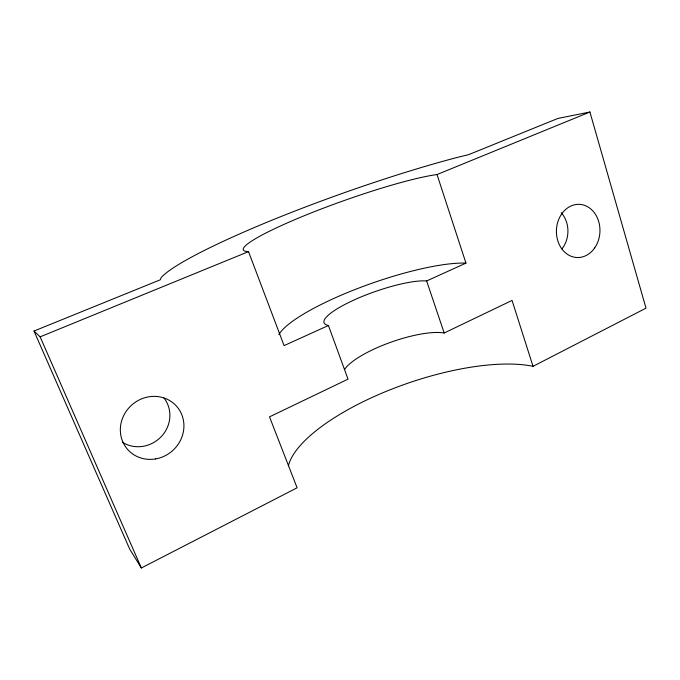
<?xml version="1.0" encoding="UTF-8"?>
<svg xmlns="http://www.w3.org/2000/svg" width="680" height="680" viewBox="0 0 680 680"><rect width="100%" height="100%" fill="white"/><g stroke="black" fill="none" stroke-linecap="round" stroke-linejoin="round"><path stroke-width="1.02" d="M589.917 112.021L557.898 118.431L468.579 154.674L457.971 157.25A202.351 23.349 -19.6 0 0 161.254 277.44L160.259 279.803L34 331.041L129.693 549.091L141.355 567.979L297.1 487.798L269.51 416.849L348.032 379.151L328.423 325.507A58.216 12.436 -19.4 0 1 354.127 299.957A58.216 12.436 -19.4 0 1 426.624 280.959L465.953 263.118L437.027 174.547L589.917 112.021L646 308.159L533.027 366.325A143.446 50.227 -19 0 0 387.286 390.923A143.446 50.227 -19 0 0 288.397 465.817M344.548 369.537A57.452 15.614 -19.2 0 1 389.198 342.83A57.452 15.614 -19.2 0 1 444.193 332.996L512.057 300.424L533.027 366.325M328.423 325.507L284.087 345.61L248.523 251.625A110.627 12.58 -19.6 0 1 303.866 215.883A110.627 12.58 -19.6 0 1 437.027 174.547M34 331.041L40.129 336.846L248.523 251.625M40.129 336.846L141.355 567.979M426.624 280.959L444.193 332.996M561.238 212.721A25.304 21.029 -87.7 0 1 561.858 248.99M163.982 398.038A30.761 28.993 -38.3 0 1 161.296 436.577A30.761 28.993 -38.3 0 1 122.366 442.195M278.859 334.662A108.171 23.205 -19.3 0 1 359.184 287.912A108.171 23.205 -19.3 0 1 465.953 263.118M594.66 247.962A26.613 21.768 -87.4 0 0 582.275 204.714A26.613 21.768 -87.4 0 0 557.608 240.125A26.613 21.768 -87.4 0 0 594.66 247.962M155.703 458.898A32.64 30.625 -40.9 0 0 177.701 407.592A32.64 30.625 -40.9 0 0 122.986 417.129A32.64 30.625 -40.9 0 0 155.703 458.898"/></g></svg>
